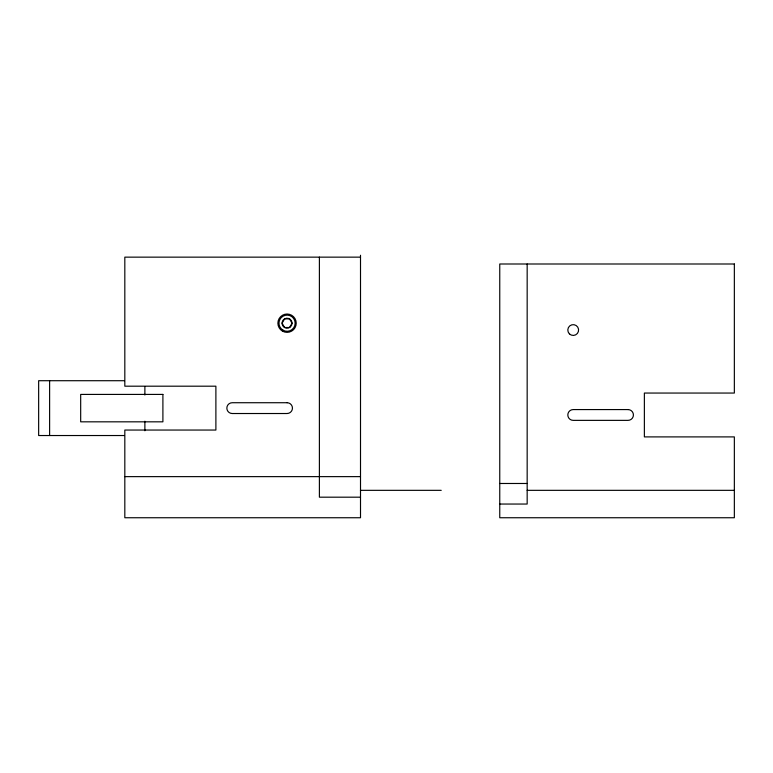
<?xml version="1.0" encoding="UTF-8"?>
<svg xmlns="http://www.w3.org/2000/svg" width="773" height="773" viewBox="0 0 773 773"><rect width="100%" height="100%" fill="white"/><g stroke="black" fill="none" stroke-linecap="round" stroke-linejoin="round"><path stroke-width="1.16" d="M360.508 257.148L124.82 257.148L124.82 386.191L215.889 386.191L215.889 430.049L124.82 430.049L124.82 517.746L360.508 517.746L360.508 255.254M124.385 380.712L38.65 380.712L38.65 435.528L124.385 435.528M124.82 476.632L360.508 476.632M499.754 483.483L527.167 483.483M360.431 490.333L441.228 490.333M527.167 490.333L734.35 490.333M360.508 497.184L319.394 497.184L319.394 257.148M499.754 504.044L527.167 504.044L527.167 263.999M144.88 386.674L144.88 395.013M144.88 421.227L144.88 430.764M49.617 380.712L49.617 435.528M284.561 318.872L282.077 323.191L284.561 327.51L289.546 327.51L292.039 323.191L289.546 318.872L284.561 318.872A4.986 4.986 0 0 0 284.561 327.51A4.986 4.986 0 0 0 292.039 323.191A4.986 4.986 0 0 0 284.561 318.872M734.35 263.999L499.754 263.999L499.754 517.746L734.35 517.746L734.35 436.9L644.373 436.9L644.373 393.051L734.35 393.051L734.35 263.999M162.9 394.414L80.682 394.414L80.682 421.826L162.9 421.826L162.9 394.414M287.054 402.723L232.248 402.723A5.392 5.392 0 0 0 226.847 408.125A5.392 5.392 0 0 0 232.248 413.516L287.054 413.516A5.392 5.392 0 0 0 292.455 408.125A5.392 5.392 0 0 0 287.054 402.723M628.014 409.574L573.208 409.574A5.392 5.392 0 0 0 567.817 414.975A5.392 5.392 0 0 0 573.208 420.367L628.014 420.367A5.392 5.392 0 0 0 633.416 414.975A5.392 5.392 0 0 0 628.014 409.574M569.392 333.859A5.392 5.392 0 0 0 578.417 331.443A5.392 5.392 0 0 0 571.807 324.834A5.392 5.392 0 0 0 569.392 333.859M282.474 331.134A9.17 9.17 0 0 0 296.223 323.191A9.17 9.17 0 0 0 282.474 315.249A9.17 9.17 0 0 0 282.474 331.134M283.015 330.197A8.088 8.088 0 0 0 295.151 323.191A8.088 8.088 0 0 0 283.015 316.186A8.088 8.088 0 0 0 283.015 330.197"/></g></svg>
